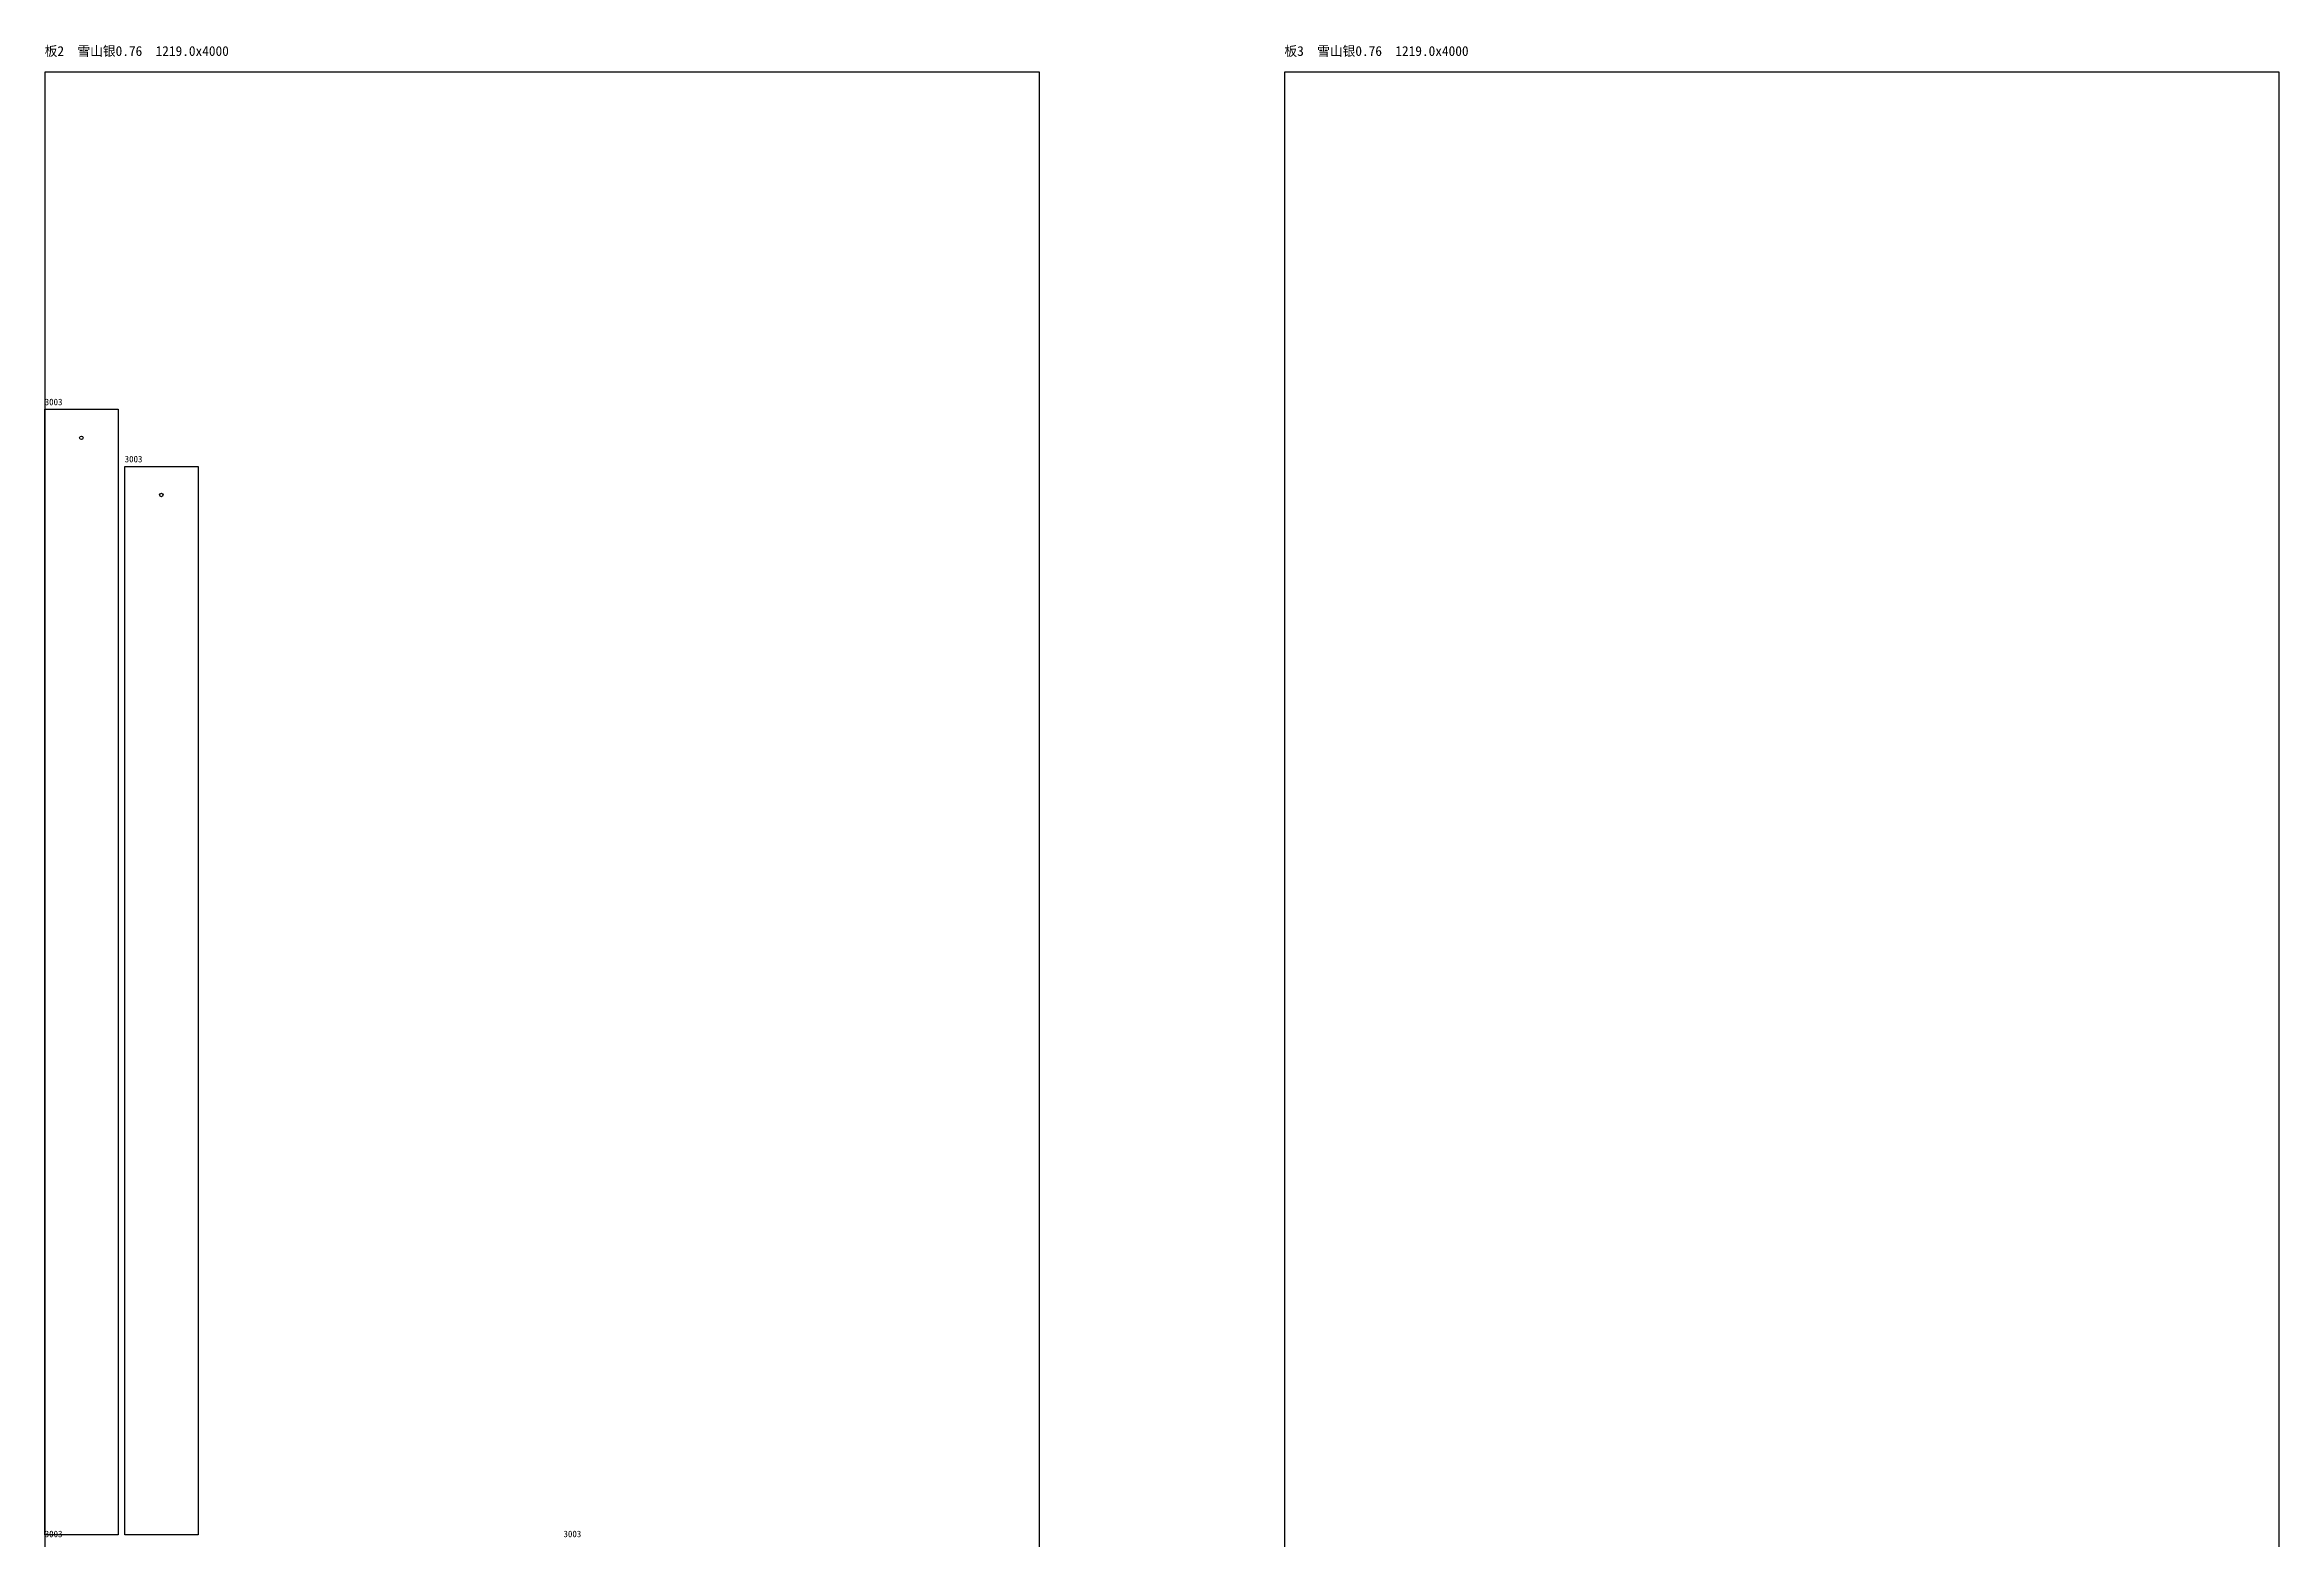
# Model space of a CAD drawing. Header units: metres. Extents: x 0 to 4257, y 0 to 4034.
# Drawn here: x 1519 to 4257, y 2202 to 4034 of the extents above; entities that cross this region are included whole.
import ezdxf

# ---------------------------------------------------------------- set-up
doc = ezdxf.new("R2010")
doc.units = ezdxf.units.M

# ---------------------------------------------------------------- blocks, each defined once
blk = doc.blocks.new('KB__-__-3003-__21_20')
at = {"color": 0}
for p, q in [((0, 1379), (90, 1379)), ((0, 0), (0, 1379))]:
    blk.add_line(p, q, dxfattribs=at)
for p, q in [((90, 1379), (90, 0)), ((90, 0), (0, 0))]:
    blk.add_line(p, q)
blk.add_circle((45, 1344), 2.15, dxfattribs=at)
blk = doc.blocks.new('KB__-__-3003-__4_3')
at = {"color": 0}
for p, q in [((0, 1309), (90, 1309)), ((0, 0), (0, 1309))]:
    blk.add_line(p, q, dxfattribs=at)
for p, q in [((90, 1309), (90, 0)), ((90, 0), (0, 0))]:
    blk.add_line(p, q)
blk.add_circle((45, 1274), 2.15, dxfattribs=at)

msp = doc.modelspace()

# ---------------------------------------------------------------- linework, layer by layer
at = {"color": 3}
for points in [[(1519, 0), (2738, 0), (2738, 4000), (1519, 4000)], [(3038, 0), (4257, 0), (4257, 4000), (3038, 4000)]]:
    msp.add_lwpolyline(points, close=True, dxfattribs=at)

# ---------------------------------------------------------------- block references
for name, p in [('KB__-__-3003-__21_20', (1519, 2208)), ('KB__-__-3003-__4_3', (1617, 2208))]:
    msp.add_blockref(name, p)

# ---------------------------------------------------------------- texts
at = {"color": 5}
for s, p in [('板2  雪山银0.76  1219.0x4000', (1519, 4020)), ('板3  雪山银0.76  1219.0x4000', (3038, 4020))]:
    msp.add_text(s, height=12, dxfattribs=at).set_placement(p)
for p in [(1519, 3592), (1617, 3522), (1519, 2205), (2154.7, 2205)]:
    msp.add_text('3003', height=8).set_placement(p)

doc.saveas('drawing.dxf')
